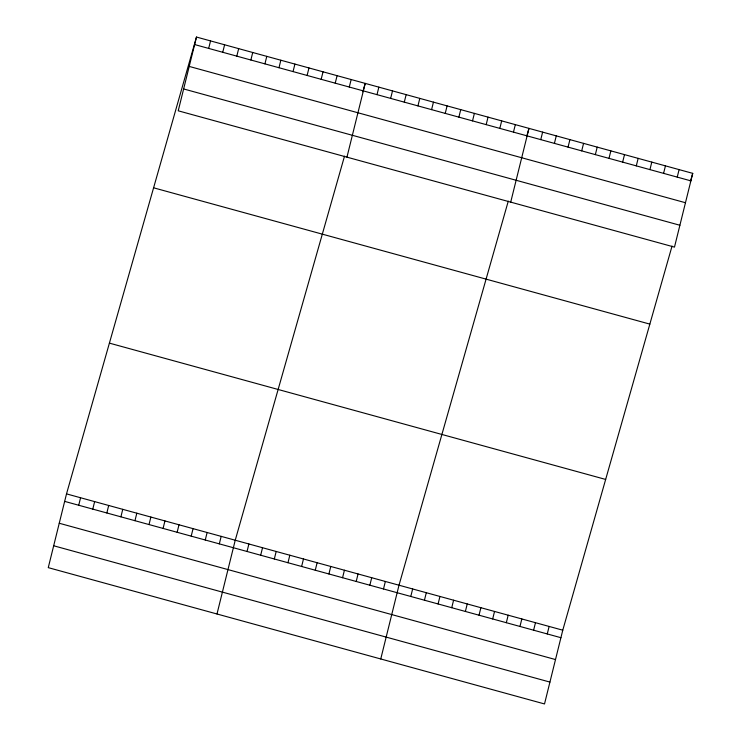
<?xml version="1.0" encoding="UTF-8"?>
<svg xmlns="http://www.w3.org/2000/svg" width="741" height="741" viewBox="0 0 741 741"><rect width="100%" height="100%" fill="white"/><g stroke="black" fill="none" stroke-linecap="round" stroke-linejoin="round"><path stroke-width="1.11" d="M196.485 37.05L178.229 110.807L674.486 247.114L692.733 173.357L196.485 37.05L66.514 493.886L48.267 567.643L544.515 703.95L562.771 630.193L672.041 246.095M78.722 505.251L80.574 497.748M92.782 509.113L94.635 501.601M208.684 48.415L210.546 40.912M106.843 512.976L108.695 505.464M222.745 52.278L224.606 44.775M120.903 516.838L122.756 509.326M236.805 56.14L238.667 48.637M134.964 520.701L136.816 513.189M250.866 60.002L252.727 52.5M149.024 524.563L150.877 517.051M264.926 63.865L266.788 56.362M163.085 528.426L164.937 520.914M278.986 67.727L280.848 60.225M177.145 532.288L178.998 524.776M293.047 71.59L294.909 64.087M191.206 536.141L193.058 528.639M307.107 75.452L308.969 67.95M205.266 540.004L207.119 532.501M321.168 79.315L323.03 71.812M219.327 543.866L221.179 536.364M335.228 83.177L337.09 75.675M216.993 613.983L235.24 540.226L344.519 156.138M349.289 87.04L351.151 79.528M247.031 551.48L248.893 543.977M346.955 157.157L365.211 83.39L362.812 91.828M260.675 555.231L262.536 547.719M377.002 94.644L378.855 87.142M274.327 558.973L276.18 551.471M390.646 98.396L392.508 90.893M287.971 562.725L289.833 555.222M404.29 102.147L406.151 94.644M301.624 566.476L303.477 558.964M417.943 105.898L419.795 98.386M315.268 570.227L317.12 562.715M431.586 109.64L433.448 102.138M328.911 573.969L330.773 566.467M445.239 113.392L447.092 105.889M342.564 577.721L344.417 570.218M458.883 117.143L460.735 109.631M356.208 581.472L358.06 573.96M472.526 120.885L474.388 113.382M369.852 585.214L371.713 577.711M486.179 124.636L488.032 117.134M383.505 588.965L385.357 581.463M499.823 128.388L501.685 120.876M380.754 658.971L399.01 585.205L508.28 201.117M513.467 132.13L515.328 124.627M410.792 596.459L412.654 588.956M510.716 202.136L528.972 128.378L526.879 135.751M424.445 600.21L426.297 592.707M540.763 139.632L542.625 132.12M438.088 603.961L439.95 596.449M554.407 143.374L556.269 135.872M451.732 607.703L453.594 600.201M568.06 147.126L569.912 139.623M465.385 611.455L467.238 603.952M581.704 150.877L583.565 143.374M479.029 615.206L480.89 607.694M595.347 154.628L597.209 147.116M492.682 618.948L494.534 611.445M609 158.37L610.853 150.868M506.325 622.699L508.178 615.197M622.644 162.122L624.506 154.619M519.969 626.451L521.831 618.948M636.297 165.873L638.149 158.361M533.622 630.202L535.474 622.69M649.94 169.615L651.793 162.112M547.266 633.944L549.118 626.441M663.584 173.366L665.446 165.864M677.237 177.118L679.089 169.606M690.334 181.795L692.733 173.357M194.624 44.553L690.881 180.86M189.214 66.421L685.471 202.728M183.638 88.948L679.895 225.255M153.591 187.806L649.848 324.113M109.409 343.129L605.656 479.436M66.514 493.886L562.771 630.193M64.662 501.388L560.909 637.695M59.252 523.248L555.5 659.555M53.676 545.774L549.924 682.081"/></g></svg>
